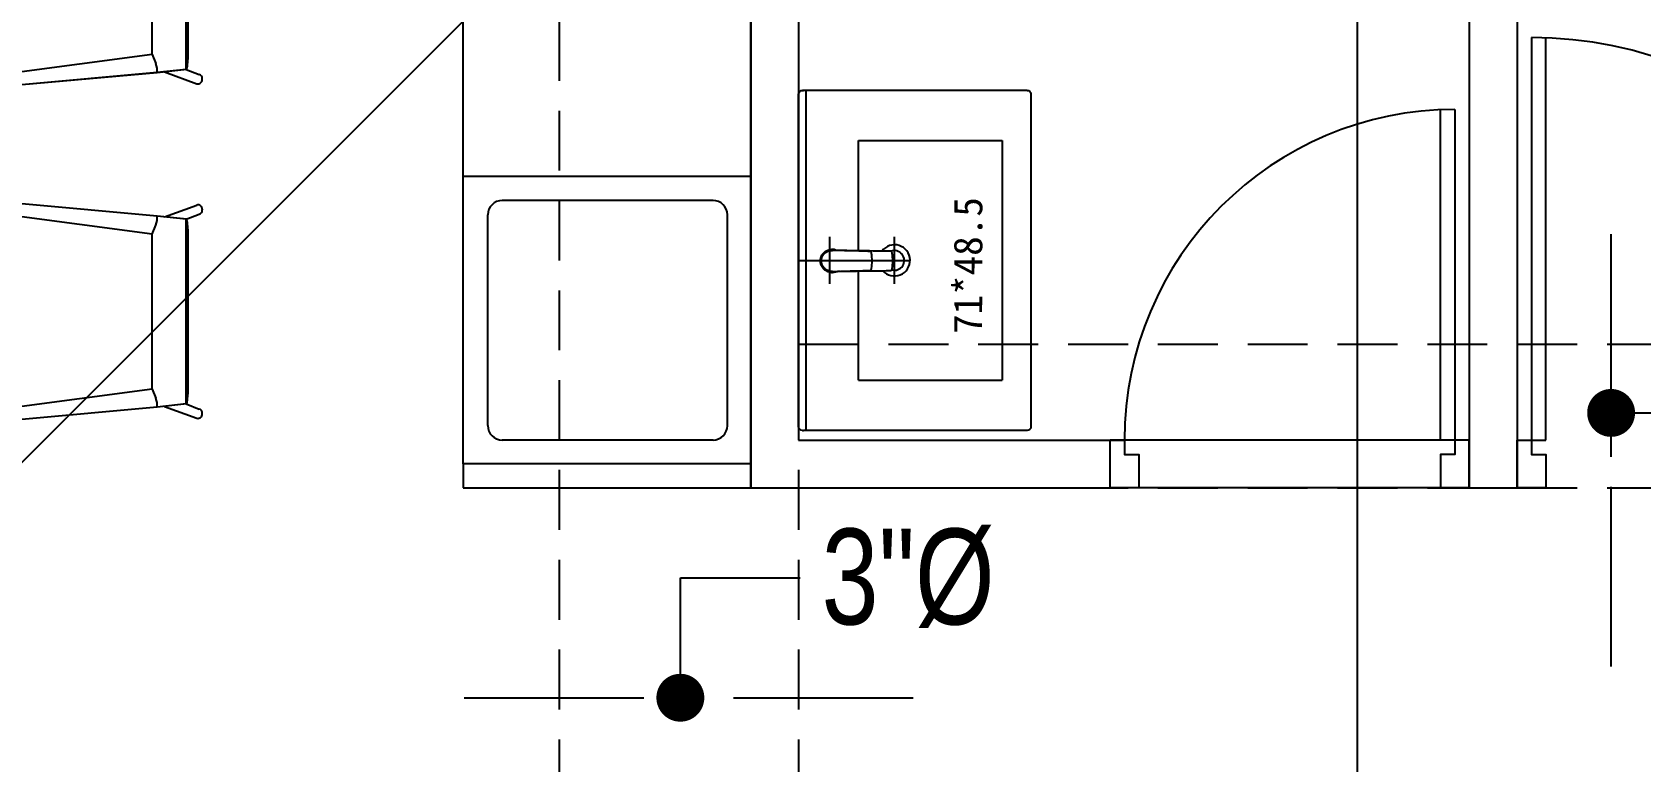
# Model space of a CAD drawing. Header units: millimetres. Extents: x 98197 to 106565, y 53890 to 60222.
# Drawn here: x 103895.4 to 104231.2, y 55333.4 to 55485.7 of the extents above; entities that cross this region are included whole.
import ezdxf

# ---------------------------------------------------------------- set-up
doc = ezdxf.new("R2010")
doc.units = ezdxf.units.MM
doc.header["$LTSCALE"] = 50
doc.header["$MEASUREMENT"] = 0
doc.linetypes.add('CENTER2', pattern=[1.125, 0.75, -0.125, 0.125, -0.125])
doc.linetypes.add('HIDDEN', pattern=[0.375, 0.25, -0.125])
doc.layers.get('0').update_dxf_attribs({"color": 8, "linetype": 'CONTINUOUS'})
for name, color, linetype in [('00', 7, 'HIDDEN'), ('35', 4, 'CENTER2'), ('36雨排水', 3, 'CONTINUOUS'), ('furniture', 55, 'CONTINUOUS')]:
    doc.layers.add(name, color=color, linetype=linetype)
doc.styles.add('CHINA', font='c2', dxfattribs={"bigfont": 'china'})
doc.styles.get("Standard").update_dxf_attribs({"font": 'romand.shx', "bigfont": 'dayump.shx'})

# ---------------------------------------------------------------- blocks, each defined once
blk = doc.blocks.new('3453453')
at = {"layer": '36雨排水', "color": 1, "linetype": 'Continuous'}
blk.add_line((95284.11, 55375.11), (95474.32, 55565.32), dxfattribs=at)
blk = doc.blocks.new('*U64', base_point=(71322.47, 1628.82))
for p, q in [((71353.97, 1633.82), (71353.97, 1702.82)), ((71356.97, 1702.82), (71356.97, 1633.82)), ((71284.97, 1623.82), (71284.97, 1633.82)), ((71353.97, 1633.82), (71284.97, 1633.82)), ((71356.97, 1633.82), (71353.97, 1633.82)), ((71359.97, 1633.82), (71356.97, 1633.82)), ((71359.97, 1623.82), (71359.97, 1633.82)), ((71359.97, 1623.82), (71284.97, 1623.82))]:
    blk.add_line(p, q)
for points in [[(71284.97, 1633.82), (71287.97, 1633.82), (71287.97, 1630.82), (71290.97, 1630.82), (71290.97, 1623.82), (71284.97, 1623.82)], [(71359.97, 1633.82), (71356.97, 1633.82), (71356.97, 1630.82), (71353.97, 1630.82), (71353.97, 1623.82), (71359.97, 1623.82)]]:
    blk.add_lwpolyline(points)
blk.add_arc((71356.97, 1633.82), 69, 90, 180)
blk = doc.blocks.new('*U66', base_point=(71414.97, 1628.82))
for p, q in [((71372.97, 1717.82), (71372.97, 1633.82)), ((71375.97, 1633.82), (71375.97, 1717.82)), ((71369.97, 1623.82), (71369.97, 1633.82)), ((71372.97, 1633.82), (71375.97, 1633.82)), ((71459.97, 1623.82), (71459.97, 1633.82))]:
    blk.add_line(p, q)
for points in [[(71369.97, 1633.82), (71372.97, 1633.82), (71372.97, 1630.82), (71375.97, 1630.82), (71375.97, 1623.82), (71369.97, 1623.82)], [(71459.97, 1633.82), (71456.97, 1633.82), (71456.97, 1630.82), (71453.97, 1630.82), (71453.97, 1623.82), (71459.97, 1623.82)]]:
    blk.add_lwpolyline(points)
blk.add_arc((71372.97, 1633.82), 84, 0, 90)
blk = doc.blocks.new('A$C7B003574')
at = {"layer": 'furniture'}
for p, q in [((-224.9, 158.5), (-224.75, 158.5)), ((-222.82, 155.14), (-223.87, 157.84)), ((-184.26, 155.14), (-183.2, 157.84)), ((-182.17, 158.5), (-182.32, 158.5)), ((-223.33, 150.59), (-225.79, 157.36)), ((-222.8, 155.26), (-223.49, 149.1)), ((-222.8, 155.14), (-223.48, 149.11)), ((-184.27, 155.26), (-222.8, 155.26)), ((-222.8, 155.14), (-222.8, 155.26)), ((-184.27, 155.14), (-222.8, 155.14)), ((-187.31, 155.54), (-219.73, 155.54)), ((-184.27, 155.26), (-183.58, 149.11)), ((-184.27, 155.14), (-184.27, 155.26)), ((-184.27, 155.14), (-183.59, 149.11)), ((-183.75, 150.6), (-181.28, 157.36)), ((-223.49, 149.1), (-226.04, 120.82)), ((-223.48, 149.1), (-226.02, 120.82)), ((-219.72, 148.01), (-223.73, 117.67)), ((-219.72, 148.01), (-221.6, 148.8)), ((-187.35, 148.02), (-219.73, 148.02)), ((-187.35, 148.02), (-185.48, 148.8)), ((-187.35, 148.02), (-183.34, 117.67)), ((-183.59, 149.1), (-181.04, 120.82)), ((-183.58, 149.11), (-181.03, 120.83)), ((-225.81, 120.12), (-223.75, 117.67)), ((-225.8, 120.13), (-223.73, 117.67)), ((-225.45, 118.82), (-225.74, 118.09)), ((-224.07, 117.26), (-223.77, 117.69)), ((-183.32, 117.67), (-223.75, 117.67)), ((-181.27, 120.13), (-183.34, 117.67)), ((-181.26, 120.12), (-183.32, 117.67)), ((-183, 117.26), (-183.3, 117.69)), ((-181.62, 118.82), (-181.33, 118.09))]:
    blk.add_line(p, q, dxfattribs=at)
for centre, radius, start, end in [((-224.9, 157.58), 0.918, 90.0028, 194.0571), ((-224.75, 157.58), 0.918, 16.6581, 90.0028), ((-182.32, 157.58), 0.918, 90, 163.3446), ((-182.17, 157.58), 0.918, 345.9457, 90), ((-219.56, 136.75), 18.8, 90.6212, 99.926), ((-187.51, 136.75), 18.8, 80.0768, 89.3815), ((-223.34, 144.03), 5.08, 69.9514, 91.7486), ((-183.73, 144.03), 5.08, 88.2542, 110.0514), ((-225.09, 120.74), 0.956, 174.8545, 220.5619), ((-225.09, 120.74), 0.942, 174.8545, 220.5619), ((-224.84, 117.8), 0.947, 162.1265, 324.9056), ((-226.88, 119.12), 1.46, 348.2591, 41.1927), ((-182.23, 117.8), 0.947, 215.0972, 17.8763), ((-180.19, 119.12), 1.46, 138.8101, 191.7437), ((-181.98, 120.74), 0.942, 319.4409, 5.1483), ((-181.98, 120.74), 0.956, 319.4409, 5.1483)]:
    blk.add_arc(centre, radius, start, end, dxfattribs=at)

msp = doc.modelspace()

# ---------------------------------------------------------------- linework, layer by layer
for p, q in [((104055.357, 55655.566), (104055.357, 55400.566)), ((104195.357, 55655.566), (104195.357, 55390.566)), ((104205.357, 55655.566), (104205.357, 55390.566)), ((103985.357, 55395.566), (103985.357, 55600.566)), ((104045.357, 55600.566), (104045.357, 55390.566)), ((104045.357, 55395.566), (104045.357, 55600.566)), ((104055.357, 55403.366), (104055.357, 55472.766)), ((104045.357, 55455.566), (103985.357, 55455.566)), ((103990.482, 55403.566), (103990.482, 55447.566)), ((104037.482, 55450.566), (103993.482, 55450.566)), ((104040.482, 55403.563), (104040.482, 55447.566)), ((104061.857, 55433.174), (104061.857, 55442.958)), ((104075.357, 55433.174), (104075.357, 55442.958)), ((104055.357, 55438.066), (104078.607, 55438.066)), ((104059.895, 55437.961), (104059.916, 55438.28)), ((104059.916, 55437.642), (104059.895, 55437.961)), ((104059.916, 55438.28), (104059.983, 55438.608)), ((104059.983, 55437.314), (104059.916, 55437.642)), ((104059.983, 55438.608), (104060.09, 55438.911)), ((104060.09, 55437.012), (104059.983, 55437.314)), ((104060.09, 55438.911), (104060.24, 55439.204)), ((104060.113, 55437.961), (104060.119, 55438.126)), ((104060.119, 55437.797), (104060.113, 55437.961)), ((104060.119, 55438.126), (104060.134, 55438.262)), ((104060.134, 55437.661), (104060.119, 55437.797)), ((104060.134, 55438.262), (104060.157, 55438.398)), ((104060.157, 55437.525), (104060.134, 55437.661)), ((104060.157, 55438.398), (104060.188, 55438.533)), ((104060.188, 55437.39), (104060.157, 55437.525)), ((104060.188, 55438.533), (104060.228, 55438.666)), ((104060.228, 55437.256), (104060.188, 55437.39)), ((104060.228, 55438.666), (104060.276, 55438.797)), ((104060.276, 55437.125), (104060.228, 55437.256)), ((104060.24, 55439.204), (104060.381, 55439.412)), ((104060.276, 55438.797), (104060.333, 55438.925)), ((104060.333, 55438.925), (104060.397, 55439.049)), ((104060.381, 55439.412), (104060.6, 55439.673)), ((104060.397, 55439.049), (104060.503, 55439.219)), ((104060.503, 55439.219), (104060.624, 55439.378)), ((104060.6, 55439.673), (104060.825, 55439.862)), ((104060.624, 55439.378), (104060.757, 55439.525)), ((104060.757, 55439.525), (104060.865, 55439.626)), ((104060.825, 55439.862), (104060.979, 55439.972)), ((104060.865, 55439.626), (104060.978, 55439.719)), ((104060.978, 55439.719), (104061.096, 55439.803)), ((104060.979, 55439.972), (104061.141, 55440.069)), ((104061.096, 55439.803), (104061.218, 55439.878)), ((104061.141, 55440.069), (104061.307, 55440.152)), ((104061.218, 55439.878), (104061.34, 55439.943)), ((104061.307, 55440.152), (104061.477, 55440.221)), ((104061.34, 55439.943), (104061.464, 55439.999)), ((104061.464, 55439.999), (104061.591, 55440.047)), ((104061.477, 55440.221), (104061.648, 55440.275)), ((104061.477, 55440.221), (104061.648, 55440.275)), ((104061.591, 55440.047), (104061.721, 55440.087)), ((104061.648, 55440.275), (104061.82, 55440.316)), ((104061.648, 55440.275), (104061.82, 55440.316)), ((104061.721, 55440.087), (104061.818, 55440.11)), ((104061.818, 55440.11), (104061.915, 55440.129)), ((104061.82, 55440.316), (104061.991, 55440.344)), ((104061.915, 55440.129), (104062.014, 55440.144)), ((104061.991, 55440.344), (104062.159, 55440.359)), ((104062.014, 55440.144), (104062.112, 55440.155)), ((104062.112, 55440.155), (104062.29, 55440.163)), ((104062.141, 55440.154), (104062.241, 55440.16)), ((104062.141, 55440.154), (104062.182, 55440.156)), ((104062.159, 55440.359), (104062.199, 55440.361)), ((104062.42, 55440.359), (104062.199, 55440.361)), ((104062.241, 55440.16), (104062.278, 55440.162)), ((104062.278, 55440.162), (104062.321, 55440.163)), ((104062.29, 55440.163), (104062.315, 55440.163)), ((104062.298, 55440.162), (104062.321, 55440.163)), ((104062.346, 55440.163), (104062.315, 55440.163)), ((104062.321, 55440.163), (104062.331, 55440.163)), ((104062.331, 55440.163), (104062.321, 55440.163)), ((104062.324, 55440.162), (104062.422, 55440.163)), ((104062.324, 55440.162), (104062.37, 55440.163)), ((104062.331, 55440.163), (104062.353, 55440.163)), ((104062.338, 55440.163), (104062.37, 55440.163)), ((104062.338, 55440.163), (104062.372, 55440.163)), ((104062.338, 55440.163), (104062.37, 55440.163)), ((104062.357, 55440.163), (104062.384, 55440.163)), ((104062.363, 55440.163), (104062.395, 55440.163)), ((104062.363, 55440.163), (104062.375, 55440.163)), ((104062.37, 55440.163), (104062.422, 55440.163)), ((104062.372, 55440.163), (104062.422, 55440.163)), ((104062.372, 55440.163), (104062.44, 55440.163)), ((104062.38, 55440.163), (104062.372, 55440.163)), ((104062.389, 55440.163), (104062.384, 55440.163)), ((104062.44, 55440.163), (104062.395, 55440.163)), ((104062.742, 55440.32), (104062.42, 55440.359)), ((104062.496, 55440.163), (104062.422, 55440.163)), ((104062.529, 55440.162), (104062.426, 55440.163)), ((104062.489, 55440.163), (104062.426, 55440.163)), ((104062.496, 55440.163), (104062.482, 55440.163)), ((104062.529, 55440.162), (104062.482, 55440.163)), ((104062.529, 55440.162), (104062.489, 55440.163)), ((104062.534, 55440.169), (104062.492, 55440.173)), ((104062.636, 55440.16), (104062.529, 55440.162)), ((104062.586, 55440.165), (104062.534, 55440.169)), ((104062.649, 55440.161), (104062.586, 55440.165)), ((104062.747, 55440.156), (104062.636, 55440.16)), ((104062.747, 55440.156), (104062.638, 55440.159)), ((104062.696, 55440.158), (104062.649, 55440.161)), ((104064.296, 55440.114), (104062.66, 55440.159)), ((104064.116, 55440.119), (104062.66, 55440.159)), ((104063.07, 55440.232), (104062.742, 55440.32)), ((104062.95, 55440.151), (104062.786, 55440.156)), ((104063.134, 55440.146), (104062.95, 55440.151)), ((104063.282, 55440.142), (104063.07, 55440.232)), ((104063.254, 55440.143), (104063.134, 55440.146)), ((104063.38, 55440.139), (104063.254, 55440.143)), ((104063.51, 55440.136), (104063.38, 55440.139)), ((104063.645, 55440.132), (104063.51, 55440.136)), ((104063.792, 55440.128), (104063.645, 55440.132)), ((104063.944, 55440.124), (104063.792, 55440.128)), ((104064.116, 55440.119), (104063.944, 55440.124)), ((104064.518, 55440.111), (104064.266, 55440.115)), ((104064.518, 55440.111), (104064.266, 55440.115)), ((104064.423, 55440.11), (104064.296, 55440.114)), ((104064.929, 55440.096), (104064.423, 55440.11)), ((104064.822, 55440.106), (104064.518, 55440.111)), ((104065.395, 55440.098), (104064.822, 55440.106)), ((104066.117, 55440.064), (104064.929, 55440.096)), ((104066.181, 55440.088), (104065.395, 55440.098)), ((104066.908, 55440.042), (104066.117, 55440.064)), ((104066.924, 55440.078), (104066.181, 55440.088)), ((104067.304, 55440.031), (104066.908, 55440.042)), ((104067.419, 55440.072), (104066.924, 55440.078)), ((104067.936, 55440.014), (104067.304, 55440.031)), ((104068.392, 55440.06), (104067.419, 55440.072)), ((104068.251, 55440.005), (104067.936, 55440.014)), ((104068.723, 55439.991), (104068.251, 55440.005)), ((104070.169, 55440.037), (104068.392, 55440.06)), ((104068.958, 55439.984), (104068.723, 55439.991)), ((104069.192, 55439.978), (104068.958, 55439.984)), ((104069.424, 55439.97), (104069.192, 55439.978)), ((104069.655, 55439.963), (104069.424, 55439.97)), ((104069.884, 55439.956), (104069.655, 55439.963)), ((104070.11, 55439.948), (104069.884, 55439.956)), ((104070.152, 55439.947), (104070.11, 55439.948)), ((104070.257, 55439.934), (104070.152, 55439.947)), ((104070.894, 55440.027), (104070.169, 55440.037)), ((104070.31, 55439.92), (104070.257, 55439.934)), ((104070.385, 55439.885), (104070.31, 55439.92)), ((104070.395, 55439.878), (104070.385, 55439.885)), ((104070.46, 55439.827), (104070.395, 55439.878)), ((104070.51, 55439.767), (104070.46, 55439.827)), ((104070.548, 55439.697), (104070.51, 55439.767)), ((104070.565, 55439.646), (104070.548, 55439.697)), ((104070.584, 55439.539), (104070.565, 55439.646)), ((104070.627, 55439.146), (104070.584, 55439.539)), ((104070.657, 55438.752), (104070.627, 55439.146)), ((104070.674, 55438.357), (104070.657, 55438.752)), ((104070.657, 55437.171), (104070.674, 55437.566)), ((104070.679, 55437.961), (104070.674, 55438.357)), ((104070.679, 55437.961), (104070.674, 55438.357)), ((104070.674, 55437.566), (104070.679, 55437.961)), ((104070.674, 55437.566), (104070.679, 55437.961)), ((104071.266, 55440.023), (104070.894, 55440.027)), ((104071.544, 55440.019), (104071.266, 55440.023)), ((104071.821, 55440.016), (104071.544, 55440.019)), ((104072.047, 55440.014), (104071.821, 55440.016)), ((104072.269, 55440.011), (104072.047, 55440.014)), ((104072.465, 55440.009), (104072.269, 55440.011)), ((104072.657, 55440.007), (104072.465, 55440.009)), ((104072.844, 55440.005), (104072.657, 55440.007)), ((104073.026, 55440.004), (104072.844, 55440.005)), ((104073.185, 55440.002), (104073.026, 55440.004)), ((104073.339, 55440.001), (104073.185, 55440.002)), ((104073.38, 55440), (104073.339, 55440.001)), ((104073.678, 55439.995), (104073.38, 55440)), ((104073.922, 55439.99), (104073.678, 55439.995)), ((104074.166, 55439.986), (104073.922, 55439.99)), ((104074.41, 55439.982), (104074.166, 55439.986)), ((104074.439, 55439.982), (104074.41, 55439.982)), ((104074.53, 55439.975), (104074.439, 55439.982)), ((104074.563, 55439.972), (104074.53, 55439.975)), ((104074.616, 55439.962), (104074.563, 55439.972)), ((104074.692, 55439.931), (104074.616, 55439.962)), ((104074.77, 55439.873), (104074.692, 55439.931)), ((104074.782, 55439.861), (104074.77, 55439.873)), ((104074.832, 55439.793), (104074.782, 55439.861)), ((104074.867, 55439.712), (104074.832, 55439.793)), ((104074.883, 55439.653), (104074.867, 55439.712)), ((104074.901, 55439.532), (104074.883, 55439.653)), ((104074.942, 55439.14), (104074.901, 55439.532)), ((104074.971, 55438.748), (104074.942, 55439.14)), ((104074.989, 55438.355), (104074.971, 55438.748)), ((104074.971, 55437.174), (104074.989, 55437.568)), ((104074.995, 55437.961), (104074.989, 55438.355)), ((104074.989, 55437.568), (104074.995, 55437.961)), ((104060.24, 55436.718), (104060.09, 55437.012)), ((104060.381, 55436.511), (104060.24, 55436.718)), ((104060.333, 55436.998), (104060.276, 55437.125)), ((104060.397, 55436.874), (104060.333, 55436.998)), ((104060.543, 55436.317), (104060.381, 55436.511)), ((104060.503, 55436.703), (104060.397, 55436.874)), ((104060.624, 55436.544), (104060.503, 55436.703)), ((104060.679, 55436.183), (104060.543, 55436.317)), ((104060.757, 55436.398), (104060.624, 55436.544)), ((104060.825, 55436.061), (104060.679, 55436.183)), ((104060.865, 55436.297), (104060.757, 55436.398)), ((104060.979, 55435.951), (104060.825, 55436.061)), ((104060.978, 55436.204), (104060.865, 55436.297)), ((104061.096, 55436.12), (104060.978, 55436.204)), ((104061.141, 55435.854), (104060.979, 55435.951)), ((104061.218, 55436.044), (104061.096, 55436.12)), ((104061.307, 55435.771), (104061.141, 55435.854)), ((104061.34, 55435.98), (104061.218, 55436.044)), ((104061.477, 55435.702), (104061.307, 55435.771)), ((104061.464, 55435.923), (104061.34, 55435.98)), ((104061.591, 55435.875), (104061.464, 55435.923)), ((104061.648, 55435.647), (104061.477, 55435.702)), ((104061.648, 55435.647), (104061.477, 55435.702)), ((104061.721, 55435.836), (104061.591, 55435.875)), ((104061.82, 55435.606), (104061.648, 55435.647)), ((104061.82, 55435.606), (104061.648, 55435.647)), ((104061.818, 55435.812), (104061.721, 55435.836)), ((104061.915, 55435.793), (104061.818, 55435.812)), ((104061.991, 55435.578), (104061.82, 55435.606)), ((104062.014, 55435.778), (104061.915, 55435.793)), ((104062.159, 55435.563), (104061.991, 55435.578)), ((104062.112, 55435.768), (104062.014, 55435.778)), ((104062.29, 55435.759), (104062.112, 55435.768)), ((104062.241, 55435.763), (104062.141, 55435.769)), ((104062.182, 55435.767), (104062.141, 55435.769)), ((104062.199, 55435.561), (104062.159, 55435.563)), ((104062.199, 55435.561), (104062.42, 55435.563)), ((104062.278, 55435.761), (104062.241, 55435.763)), ((104062.321, 55435.759), (104062.278, 55435.761)), ((104062.315, 55435.759), (104062.29, 55435.759)), ((104062.321, 55435.759), (104062.298, 55435.761)), ((104062.315, 55435.759), (104062.346, 55435.759)), ((104062.331, 55435.759), (104062.321, 55435.759)), ((104062.321, 55435.759), (104062.331, 55435.759)), ((104062.422, 55435.759), (104062.324, 55435.761)), ((104062.37, 55435.76), (104062.324, 55435.761)), ((104062.353, 55435.759), (104062.331, 55435.759)), ((104062.372, 55435.759), (104062.338, 55435.76)), ((104062.37, 55435.76), (104062.338, 55435.76)), ((104062.37, 55435.76), (104062.338, 55435.76)), ((104062.384, 55435.759), (104062.357, 55435.759)), ((104062.395, 55435.759), (104062.363, 55435.76)), ((104062.375, 55435.76), (104062.363, 55435.76)), ((104062.422, 55435.759), (104062.37, 55435.76)), ((104062.422, 55435.759), (104062.372, 55435.76)), ((104062.44, 55435.759), (104062.372, 55435.76)), ((104062.372, 55435.759), (104062.38, 55435.759)), ((104062.384, 55435.759), (104062.389, 55435.759)), ((104062.395, 55435.759), (104062.44, 55435.759)), ((104062.42, 55435.563), (104062.742, 55435.603)), ((104062.42, 55435.563), (104062.742, 55435.603)), ((104062.422, 55435.759), (104062.496, 55435.76)), ((104062.426, 55435.759), (104062.489, 55435.76)), ((104062.426, 55435.759), (104062.529, 55435.76)), ((104062.482, 55435.76), (104062.496, 55435.76)), ((104062.482, 55435.76), (104062.529, 55435.76)), ((104062.489, 55435.76), (104062.529, 55435.76)), ((104062.529, 55435.76), (104062.636, 55435.763)), ((104062.636, 55435.763), (104062.747, 55435.766)), ((104062.66, 55435.764), (104064.296, 55435.809)), ((104062.66, 55435.764), (104064.116, 55435.804)), ((104062.742, 55435.603), (104063.07, 55435.691)), ((104062.786, 55435.767), (104062.95, 55435.771)), ((104062.95, 55435.771), (104063.134, 55435.777)), ((104063.07, 55435.691), (104063.282, 55435.781)), ((104063.134, 55435.777), (104063.254, 55435.78)), ((104063.254, 55435.78), (104063.38, 55435.783)), ((104063.38, 55435.783), (104063.51, 55435.787)), ((104063.51, 55435.787), (104063.645, 55435.791)), ((104063.645, 55435.791), (104063.792, 55435.795)), ((104063.792, 55435.795), (104063.944, 55435.799)), ((104063.944, 55435.799), (104064.116, 55435.804)), ((104064.266, 55435.808), (104064.518, 55435.812)), ((104064.266, 55435.808), (104064.518, 55435.812)), ((104064.296, 55435.809), (104064.423, 55435.812)), ((104064.423, 55435.812), (104064.929, 55435.826)), ((104064.518, 55435.812), (104064.822, 55435.816)), ((104064.822, 55435.816), (104065.395, 55435.824)), ((104064.929, 55435.826), (104066.117, 55435.859)), ((104065.395, 55435.824), (104066.181, 55435.835)), ((104066.117, 55435.859), (104066.908, 55435.88)), ((104066.181, 55435.835), (104066.924, 55435.844)), ((104066.908, 55435.88), (104067.304, 55435.891)), ((104066.924, 55435.844), (104067.419, 55435.85)), ((104067.304, 55435.891), (104067.936, 55435.909)), ((104067.419, 55435.85), (104068.392, 55435.863)), ((104067.936, 55435.909), (104068.251, 55435.918)), ((104068.251, 55435.918), (104068.723, 55435.931)), ((104068.392, 55435.863), (104070.169, 55435.886)), ((104068.723, 55435.931), (104068.958, 55435.938)), ((104068.958, 55435.938), (104069.192, 55435.945)), ((104069.192, 55435.945), (104069.424, 55435.952)), ((104069.424, 55435.952), (104069.655, 55435.959)), ((104069.655, 55435.959), (104069.884, 55435.967)), ((104069.884, 55435.967), (104070.11, 55435.974)), ((104070.11, 55435.974), (104070.152, 55435.976)), ((104070.152, 55435.976), (104070.257, 55435.988)), ((104070.169, 55435.886), (104070.894, 55435.895)), ((104070.257, 55435.988), (104070.31, 55436.002)), ((104070.31, 55436.002), (104070.385, 55436.038)), ((104070.385, 55436.038), (104070.395, 55436.045)), ((104070.395, 55436.045), (104070.46, 55436.095)), ((104070.46, 55436.095), (104070.51, 55436.155)), ((104070.51, 55436.155), (104070.548, 55436.226)), ((104070.548, 55436.226), (104070.565, 55436.277)), ((104070.565, 55436.277), (104070.584, 55436.384)), ((104070.584, 55436.384), (104070.627, 55436.777)), ((104070.627, 55436.777), (104070.657, 55437.171)), ((104070.894, 55435.895), (104071.266, 55435.9)), ((104071.266, 55435.9), (104071.544, 55435.903)), ((104071.544, 55435.903), (104071.821, 55435.906)), ((104071.821, 55435.906), (104072.047, 55435.909)), ((104072.047, 55435.909), (104072.269, 55435.911)), ((104072.269, 55435.911), (104072.465, 55435.914)), ((104072.465, 55435.914), (104072.657, 55435.915)), ((104072.657, 55435.915), (104072.844, 55435.917)), ((104072.844, 55435.917), (104073.026, 55435.919)), ((104073.026, 55435.919), (104073.185, 55435.92)), ((104073.185, 55435.92), (104073.339, 55435.922)), ((104073.339, 55435.922), (104073.38, 55435.922)), ((104073.38, 55435.922), (104073.678, 55435.928)), ((104073.678, 55435.928), (104073.922, 55435.932)), ((104073.922, 55435.932), (104074.166, 55435.936)), ((104074.166, 55435.936), (104074.41, 55435.94)), ((104074.41, 55435.94), (104074.439, 55435.941)), ((104074.439, 55435.941), (104074.53, 55435.948)), ((104074.53, 55435.948), (104074.563, 55435.95)), ((104074.563, 55435.95), (104074.616, 55435.96)), ((104074.616, 55435.96), (104074.692, 55435.991)), ((104074.692, 55435.991), (104074.77, 55436.049)), ((104074.77, 55436.049), (104074.782, 55436.062)), ((104074.782, 55436.062), (104074.832, 55436.13)), ((104074.832, 55436.13), (104074.867, 55436.211)), ((104074.867, 55436.211), (104074.883, 55436.269)), ((104074.883, 55436.269), (104074.901, 55436.391)), ((104074.901, 55436.391), (104074.942, 55436.782)), ((104074.942, 55436.782), (104074.971, 55437.174)), ((104037.482, 55400.566), (103993.482, 55400.566)), ((104055.357, 55400.566), (104120.357, 55400.566)), ((104045.357, 55395.566), (103985.357, 55395.566)), ((104045.357, 55390.566), (104120.357, 55390.566)), ((104195.357, 55390.566), (104205.357, 55390.566))]:
    msp.add_line(p, q)
at = {"ltscale": 0.1}
for p, q in [((104056.357, 55473.566), (104056.157, 55473.566)), ((104056.157, 55473.566), (104056.357, 55473.566)), ((104103.057, 55473.566), (104056.357, 55473.566)), ((104056.957, 55402.566), (104056.957, 55473.566)), ((104103.857, 55472.766), (104103.857, 55403.366)), ((104067.857, 55463.066), (104097.857, 55463.066)), ((104067.857, 55440.016), (104067.857, 55463.066)), ((104097.857, 55463.066), (104097.857, 55413.066)), ((104067.857, 55413.066), (104067.857, 55435.907)), ((104067.857, 55413.066), (104097.857, 55413.066)), ((104056.157, 55402.566), (104056.357, 55402.566)), ((104103.057, 55402.566), (104056.357, 55402.566))]:
    msp.add_line(p, q, dxfattribs=at)
at = {"linetype": 'Continuous'}
msp.add_lwpolyline([(103985.357, 55395.566), (103985.357, 55600.566), (104045.357, 55600.566), (104045.357, 55395.566), (103985.357, 55395.566)], dxfattribs=at)
msp.add_lwpolyline([(103985.357, 55390.566), (104045.357, 55390.566), (104045.357, 55395.566), (103985.357, 55395.566)], close=True)
at = {"ltscale": 0.1, "extrusion": (0, 0, -1)}
for centre, start, end in [((-104056.157, 55472.766), 0, 90), ((-104103.057, 55472.766), 90, 180), ((-104056.157, 55403.366), 270, 0), ((-104103.057, 55403.366), 180, 270)]:
    msp.add_arc(centre, 0.8, start, end, dxfattribs=at)
for centre, radius, start, end in [((103993.482, 55447.566), 3, 90, 180), ((104037.482, 55447.566), 3, 0, 90), ((104075.357, 55438.066), 3.25, 221.38229, 143.35472), ((104075.357, 55438.066), 2.05, 254.35392, 112.00246), ((103993.482, 55403.566), 3, 180, 270), ((104037.482, 55403.566), 3, 270, 359.9422)]:
    msp.add_arc(centre, radius, start, end)
at = {"layer": '00'}
for p, q in [((104005.357, 55600.566), (104005.357, 55000.566)), ((104055.357, 55600.566), (104055.357, 55000.566)), ((104055.357, 55420.566), (104572.857, 55420.566)), ((104055.357, 55390.566), (104572.857, 55390.566))]:
    msp.add_line(p, q, dxfattribs=at)
at = {"layer": '35'}
for p, q in [((104224.958, 55353.316), (104224.958, 55443.511)), ((103985.516, 55346.77), (104084.052, 55346.77))]:
    msp.add_line(p, q, dxfattribs=at)
at = {"layer": '35', "color": 1, "linetype": 'Continuous'}
for p, q in [((104224.958, 55406.227), (104274.958, 55406.227)), ((104030.662, 55371.77), (104055.662, 55371.77)), ((104030.662, 55346.77), (104030.662, 55371.77))]:
    msp.add_line(p, q, dxfattribs=at)
at = {"layer": '35', "color": 1, "linetype": 'Continuous', "const_width": 5}
for points in [[(104222.458, 55406.227, -1), (104227.458, 55406.227, -1)], [(104030.662, 55344.27, -1), (104030.662, 55349.27, -1)]]:
    msp.add_lwpolyline(points, format="xyb", close=True, dxfattribs=at)
at = {"layer": '36雨排水', "color": 1}
msp.add_line((104171.942, 55569.566), (104171.942, 55310.005), dxfattribs=at)

# ---------------------------------------------------------------- block references
at = {"rotation": 270}
for p in [(103772.37, 55293.676), (103772.37, 55223.84)]:
    msp.add_blockref('A$C7B003574', p, dxfattribs=at)
for name, p in [('*U66', (104250.357, 55395.566)), ('*U64', (104157.857, 55395.566))]:
    msp.add_blockref(name, p)
at = {"layer": '36雨排水', "color": 1}
msp.add_blockref('3453453', (8588.293, 0), dxfattribs=at)

# ---------------------------------------------------------------- texts
at = {"lineweight": 40, "insert": (104090.731, 55436.986), "char_height": 6, "width": 43.84929, "attachment_point": 5, "rotation": 89.88004}
msp.add_mtext('{\\fDFKai-SB|b0|i0|c136|p65;\\C5;71*48.5}', dxfattribs=at)
at = {"layer": '35', "color": 1, "linetype": 'Continuous', "style": 'CHINA', "width": 0.8}
msp.add_text('3"%%C', height=20, dxfattribs=at).set_placement((104060.147, 55362.072))

doc.saveas('drawing.dxf')
